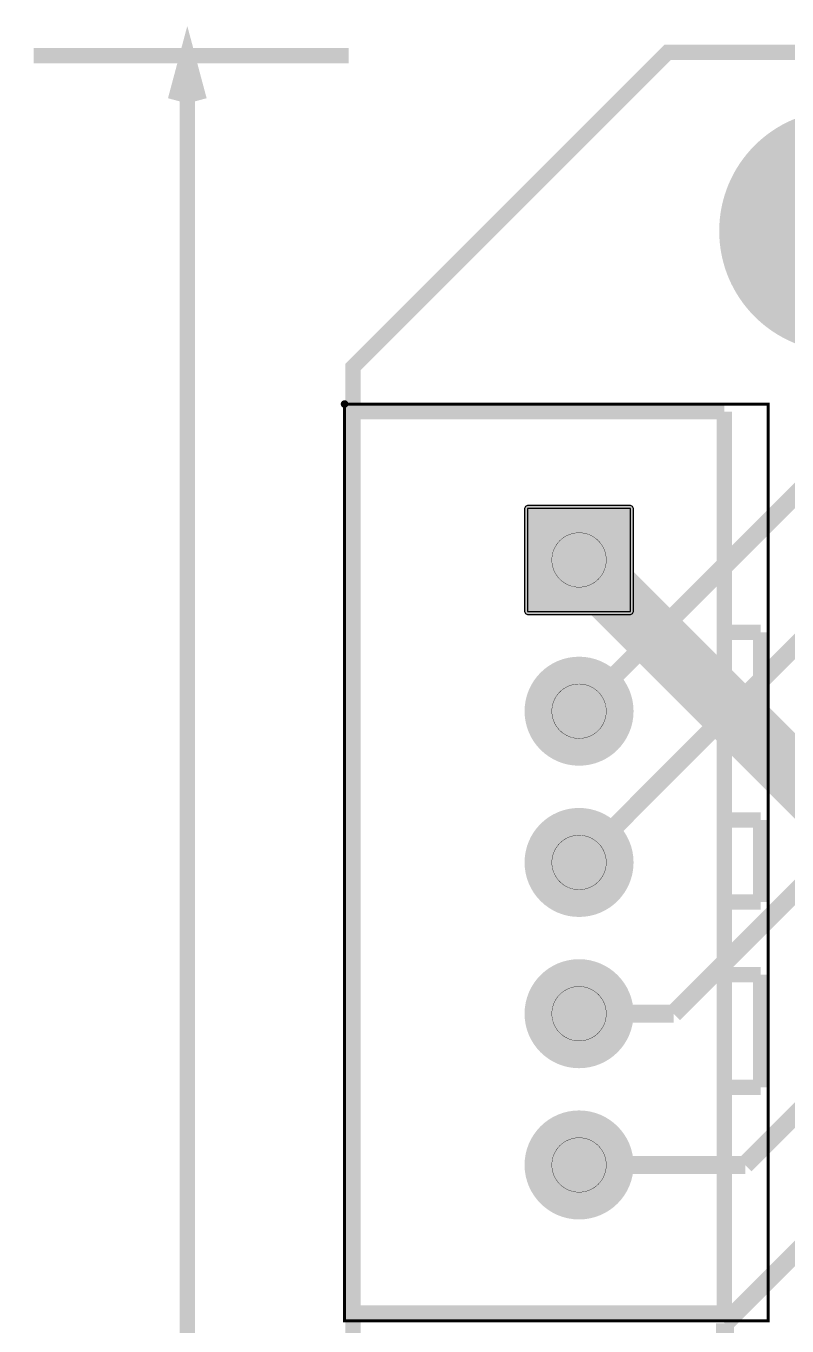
# Model space of a CAD drawing. Header units: millimetres. Extents: x -5.5 to 32.5, y -5.3 to 73.4.
# Drawn here: x -5.46 to 7.12, y 51.9 to 73.39 of the extents above; entities that cross this region are included whole.
import ezdxf

# ---------------------------------------------------------------- set-up
doc = ezdxf.new("R2010")
doc.units = ezdxf.units.MM
for name, color, linetype, true_color in [('Board Outline Layer', 7, 'Continuous', 0xff00ff), ('Bottom Layer', 7, 'Continuous', 0x0000ff), ('Component Marking Layer', 7, 'Continuous', 0x66ffcc), ('Component Shape Layer', 7, 'Continuous', 0x00cccc), ('Document Layer', 7, 'Continuous', 0xffffff), ('Hole Layer', 7, 'Continuous', 0x222222), ('Multi-Layer', 7, 'Continuous', 0xc0c0c0), ('Pin Soldering Layer', 7, 'Continuous', 0xcc9999), ('Top Layer', 7, 'Continuous', 0xff0000), ('Top Paste Mask Layer', 7, 'Continuous', 0x808080), ('Top Silkscreen Layer', 7, 'Continuous', 0xffcc00), ('Top Solder Mask Layer', 7, 'Continuous', 0x800080)]:
    doc.layers.add(name, color=color, linetype=linetype, true_color=true_color)

msp = doc.modelspace()

# ---------------------------------------------------------------- hatches: boundary and pattern name
at = {"layer": 'Bottom Layer'}
for points in [[(4.533, 65.413), (2.833, 65.413), (2.833, 63.713), (4.533, 63.713)], [(2.833, 62.063, 1), (4.533, 62.063, 1)], [(2.833, 59.563, 1), (4.533, 59.563, 1)], [(2.833, 57.063, 1), (4.533, 57.063, 1)], [(2.833, 54.563, 1), (4.533, 54.563, 1)]]:
    msp.add_hatch(color=256, dxfattribs=at).paths.add_polyline_path(points)
at = {"layer": 'Component Marking Layer'}
msp.add_hatch(color=256, dxfattribs=at).paths.add_polyline_path([(-0.254, 67.14, 1), (-0.134, 67.14, 1)])
at = {"layer": 'Hole Layer'}
for points in [[(3.133, 64.563, 1), (4.233, 64.563, 1)], [(3.133, 62.063, 1), (4.233, 62.063, 1)], [(3.133, 59.563, 1), (4.233, 59.563, 1)], [(3.133, 57.063, 1), (4.233, 57.063, 1)], [(3.133, 54.563, 1), (4.233, 54.563, 1)]]:
    msp.add_hatch(color=256, dxfattribs=at).paths.add_polyline_path(points)
at = {"layer": 'Multi-Layer'}
for points in [[(6, 70, 1), (10, 70, 1)], [(4.533, 65.413), (2.833, 65.413), (2.833, 63.713), (4.533, 63.713)], [(4.533, 65.413), (2.833, 65.413), (2.833, 63.713), (4.533, 63.713)], [(4.533, 65.413), (2.833, 65.413), (2.833, 63.713), (4.533, 63.713)], [(2.833, 62.063, 1), (4.533, 62.063, 1)], [(2.833, 62.063, 1), (4.533, 62.063, 1)], [(2.833, 62.063, 1), (4.533, 62.063, 1)], [(2.833, 59.563, 1), (4.533, 59.563, 1)], [(2.833, 59.563, 1), (4.533, 59.563, 1)], [(2.833, 59.563, 1), (4.533, 59.563, 1)], [(2.833, 57.063, 1), (4.533, 57.063, 1)], [(2.833, 57.063, 1), (4.533, 57.063, 1)], [(2.833, 57.063, 1), (4.533, 57.063, 1)], [(2.833, 54.563, 1), (4.533, 54.563, 1)], [(2.833, 54.563, 1), (4.533, 54.563, 1)], [(2.833, 54.563, 1), (4.533, 54.563, 1)]]:
    msp.add_hatch(color=256, dxfattribs=at).paths.add_polyline_path(points)
at = {"layer": 'Pin Soldering Layer'}
for points in [[(3.233, 64.563, 1), (4.133, 64.563, 1)], [(3.233, 62.063, 1), (4.133, 62.063, 1)], [(3.233, 59.563, 1), (4.133, 59.563, 1)], [(3.233, 57.063, 1), (4.133, 57.063, 1)], [(3.233, 54.563, 1), (4.133, 54.563, 1)]]:
    msp.add_hatch(color=256, dxfattribs=at).paths.add_polyline_path(points)
at = {"layer": 'Top Layer'}
for points in [[(4.533, 65.413), (2.833, 65.413), (2.833, 63.713), (4.533, 63.713)], [(2.833, 62.063, 1), (4.533, 62.063, 1)], [(2.833, 59.563, 1), (4.533, 59.563, 1)], [(2.833, 57.063, 1), (4.533, 57.063, 1)], [(2.833, 54.563, 1), (4.533, 54.563, 1)]]:
    msp.add_hatch(color=256, dxfattribs=at).paths.add_polyline_path(points)
at = {"layer": 'Top Paste Mask Layer'}
for points in [[(4.533, 65.413), (2.833, 65.413), (2.833, 63.713), (4.533, 63.713)], [(2.833, 62.063, 1), (4.533, 62.063, 1)], [(2.833, 59.563, 1), (4.533, 59.563, 1)], [(2.833, 57.063, 1), (4.533, 57.063, 1)], [(2.833, 54.563, 1), (4.533, 54.563, 1)]]:
    msp.add_hatch(color=256, dxfattribs=at).paths.add_polyline_path(points)
at = {"layer": 'Top Solder Mask Layer'}
for points in [[(4.533, 65.464), (2.833, 65.464), (2.797, 65.449), (2.782, 65.413), (2.782, 63.713), (2.797, 63.677), (2.833, 63.662), (4.533, 63.662), (4.569, 63.677), (4.584, 63.713), (4.584, 65.413), (4.569, 65.449)], [(2.782, 62.063, 1), (4.584, 62.063, 1)], [(2.782, 59.563, 1), (4.584, 59.563, 1)], [(2.782, 57.063, 1), (4.584, 57.063, 1)], [(2.782, 54.563, 1), (4.584, 54.563, 1)]]:
    msp.add_hatch(color=256, dxfattribs=at).paths.add_polyline_path(points)

# ---------------------------------------------------------------- linework, layer by layer
at = {"layer": 'Board Outline Layer', "const_width": 0.254}
msp.add_lwpolyline([(5.15, 72.955), (26.74, 72.955), (31.947, 67.748), (31.947, 5.01), (26.994, 0.057), (5.023, 0.057), (-0.057, 5.137), (-0.057, 67.748)], close=True, dxfattribs=at)
at = {"layer": 'Bottom Layer'}
msp.add_lwpolyline([(4.533, 65.413), (2.833, 65.413), (2.833, 63.713), (4.533, 63.713)], close=True, dxfattribs=at)
at = {"layer": 'Bottom Layer', "const_width": 1}
msp.add_lwpolyline([(3.683, 64.563), (8.001, 60.245)], dxfattribs=at)
at = {"layer": 'Component Marking Layer', "const_width": 0.00508}
msp.add_lwpolyline([(-0.254, 67.14, 1), (-0.134, 67.14, 1)], format="xyb", close=True, dxfattribs=at)
at = {"layer": 'Component Shape Layer', "const_width": 0.0508}
msp.add_lwpolyline([(6.81, 67.14), (6.81, 51.986), (-0.194, 51.986), (-0.194, 67.14)], close=True, dxfattribs=at)
msp.add_lwpolyline([(6.81, 67.14), (6.81, 51.986), (-0.194, 51.986), (-0.194, 67.14)], close=True, dxfattribs=at)
at = {"layer": 'Document Layer', "const_width": 0.254}
for points in [[(-2.794, 72.898), (-2.991, 72.162), (-2.794, 72.898), (-2.597, 72.162)], [(-0.127, 72.898), (-5.334, 72.898)], [(-2.794, 42.602), (-2.794, 72.898)]]:
    msp.add_lwpolyline(points, dxfattribs=at)
at = {"layer": 'Multi-Layer'}
msp.add_lwpolyline([(4.533, 65.413), (2.833, 65.413), (2.833, 63.713), (4.533, 63.713)], close=True, dxfattribs=at)
msp.add_lwpolyline([(4.533, 65.413), (2.833, 65.413), (2.833, 63.713), (4.533, 63.713)], close=True, dxfattribs=at)
msp.add_lwpolyline([(4.533, 65.413), (2.833, 65.413), (2.833, 63.713), (4.533, 63.713)], close=True, dxfattribs=at)
at = {"layer": 'Pin Soldering Layer', "const_width": 0.00508}
for points in [[(3.233, 64.563, 1), (4.133, 64.563, 1)], [(3.233, 62.063, 1), (4.133, 62.063, 1)], [(3.233, 59.563, 1), (4.133, 59.563, 1)], [(3.233, 57.063, 1), (4.133, 57.063, 1)], [(3.233, 54.563, 1), (4.133, 54.563, 1)]]:
    msp.add_lwpolyline(points, format="xyb", close=True, dxfattribs=at)
at = {"layer": 'Top Layer', "const_width": 0.3}
for points in [[(3.683, 62.063), (7.62, 66)], [(3.683, 59.563), (7.499, 63.379)], [(5.247, 57.063), (9.144, 60.96)], [(6.43, 54.563), (10.287, 58.42)], [(3.683, 57.063), (5.247, 57.063)], [(6.096, 51.943), (10.16, 56.007)], [(3.683, 54.563), (6.43, 54.563)], [(6.096, 48.335), (6.096, 51.943)]]:
    msp.add_lwpolyline(points, dxfattribs=at)
at = {"layer": 'Top Layer'}
msp.add_lwpolyline([(4.533, 65.413), (2.833, 65.413), (2.833, 63.713), (4.533, 63.713)], close=True, dxfattribs=at)
at = {"layer": 'Top Paste Mask Layer'}
msp.add_lwpolyline([(4.533, 65.413), (2.833, 65.413), (2.833, 63.713), (4.533, 63.713)], close=True, dxfattribs=at)
at = {"layer": 'Top Silkscreen Layer', "const_width": 0.254}
for points in [[(6.083, 67.013), (-0.067, 67.013)], [(-0.067, 67.013), (-0.067, 52.113)], [(6.083, 67.013), (-0.067, 67.013)], [(-0.067, 67.013), (-0.067, 52.113)], [(6.083, 67.013), (6.083, 52.113)], [(6.083, 67.013), (6.083, 52.113)], [(6.083, 63.368), (6.683, 63.368)], [(6.083, 63.368), (6.683, 63.368)], [(6.683, 63.368), (6.683, 61.507)], [(6.683, 63.368), (6.683, 61.507)], [(6.683, 61.507), (6.083, 61.507)], [(6.683, 61.507), (6.083, 61.507)], [(6.083, 60.263), (6.683, 60.263)], [(6.083, 60.263), (6.683, 60.263)], [(6.683, 60.263), (6.683, 58.907)], [(6.683, 60.263), (6.683, 58.907)], [(6.683, 58.907), (6.083, 58.907)], [(6.683, 58.907), (6.083, 58.907)], [(6.083, 57.707), (6.683, 57.707)], [(6.083, 57.707), (6.683, 57.707)], [(6.683, 57.707), (6.683, 55.846)], [(6.683, 57.707), (6.683, 55.846)], [(6.683, 57.707), (6.683, 55.846)], [(6.683, 57.707), (6.683, 55.846)], [(6.683, 55.846), (6.083, 55.846)], [(6.683, 55.846), (6.083, 55.846)], [(6.683, 55.846), (6.083, 55.846)], [(6.683, 55.846), (6.083, 55.846)], [(6.083, 52.113), (-0.067, 52.113)], [(6.083, 52.113), (-0.067, 52.113)]]:
    msp.add_lwpolyline(points, dxfattribs=at)
at = {"layer": 'Top Solder Mask Layer'}
msp.add_lwpolyline([(4.533, 65.464), (2.833, 65.464), (2.797, 65.449), (2.782, 65.413), (2.782, 63.713), (2.797, 63.677), (2.833, 63.662), (4.533, 63.662), (4.569, 63.677), (4.584, 63.713), (4.584, 65.413), (4.569, 65.449)], close=True, dxfattribs=at)

doc.saveas('drawing.dxf')
